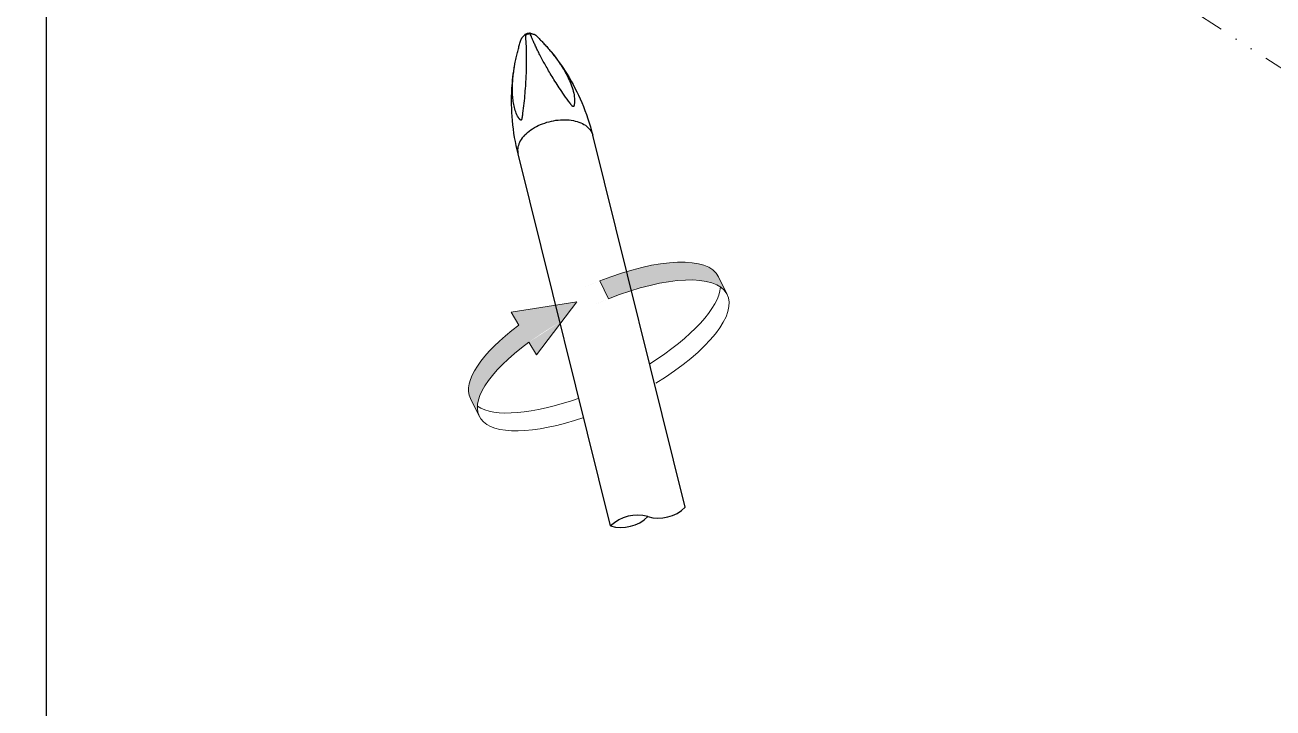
# Model space of a CAD drawing. Header units: millimetres. Extents: x 10368 to 13229, y -13270 to -11269.
# Drawn here: x 12560.3 to 12789, y -12599 to -12473.8 of the extents above; entities that cross this region are included whole.
import ezdxf

# ---------------------------------------------------------------- set-up
doc = ezdxf.new("R2010")
doc.units = ezdxf.units.MM
doc.linetypes.add('DIVIDE', pattern=[31.75, 12.7, -6.35, 0, -6.35, 0, -6.35])
doc.layers.add('hatch', color=56, linetype='Continuous', lineweight=9)
doc.layers.add('part', color=7, linetype='Continuous', lineweight=20)

# ---------------------------------------------------------------- blocks, each defined once
blk = doc.blocks.new('u59')
at = {"layer": 'part'}
h = blk.add_hatch(color=5, dxfattribs=at)
edge = h.paths.add_edge_path()
edge.add_ellipse((-100.4414498513561, 266.9748701722019), major_axis=(22.72739212773742, 11.15298414139887), ratio=0.3599436154490612, start_angle=296.8906818468813, end_angle=360)
edge.add_line((-77.7140577236114, 278.1278543136032), (-79.31983589760785, 281.4000861904915))
edge.add_ellipse((-102.0472280253362, 270.2471020490702), major_axis=(22.72739212773742, 11.15298414139887), ratio=0.3599436154490612, start_angle=348.4630409672899, end_angle=360.00000000010573, ccw=False)
edge.add_ellipse((-102.0472280253362, 270.2471020490702), major_axis=(22.72739212773742, 11.15298414139887), ratio=0.3599436154490612, start_angle=296.14794840518715, end_angle=348.4630409672899, ccw=False)
edge.add_line((-88.42787793123898, 267.8187448554854), (-89.82186513388115, 270.1560887559372))
edge.add_line((-89.82186513388478, 270.1560887559353), (-97.22989350350144, 260.4304064186708))
edge.add_line((-97.2298935034978, 260.4304064186726), (-85.15205078457984, 262.326058419294))
edge.add_line((-85.15205078458348, 262.326058419294), (-86.5817173494961, 264.7232270725217))
h = blk.add_hatch(color=5, dxfattribs=at)
edge = h.paths.add_edge_path()
edge.add_ellipse((-102.0472280253362, 270.2471020490702), major_axis=(22.72739212773742, 11.15298414139887), ratio=0.3599436154490612, start_angle=540.0000000001054, end_angle=617.5277835045085, ccw=False)
edge.add_line((-124.7746201530663, 259.0941179076508), (-123.1688419790971, 255.8218860308007))
edge.add_ellipse((-100.4414498513561, 266.9748701722019), major_axis=(22.72739212773742, 11.15298414139887), ratio=0.3599436154490612, start_angle=180, end_angle=257.5277835045084)
edge.add_line((-101.4300897443445, 256.5786779720984), (-103.0358679183209, 259.8509098489667))
at = {"color": 7, "linetype": 'Continuous'}
for p, q in [((-103.3998082570015, 301.5032306735975), (-86.43351298630841, 233.2991374581015)), ((-117.0735350411178, 298.0870878437963), (-100.1072397704065, 229.8829946282258)), ((-88.66261391266926, 211.1885021229409), (-88.67430918239734, 211.1872676462481))]:
    blk.add_line(p, q, dxfattribs=at)
at = {"color": 7}
for centre, start, end in [((-112.1758701083072, 293.0202261715185), 74.02721644999052, 134.0272164498911), ((-105.3390067162491, 294.7282975864218), 74.02721644999052, 134.0272164498911), ((-108.2974731898139, 306.5700923458753), 254.0272164499905, 314.0272164498911)]:
    blk.add_arc(centre, 7.047000000005561, start, end, dxfattribs=at)
at = {"color": 7, "linetype": 'Continuous'}
for centre, radius, start, end in [((-88.65389922238501, 213.0535974002396), 1.866456894753, 269.3758268389986, 272.9695927917751), ((-88.65947157517985, 213.133605524461), 1.946646780786, 273.0113869085797, 287.336107824479)]:
    blk.add_arc(centre, radius, start, end, dxfattribs=at)
for points, start_tangent, end_tangent in [([(-87.63339420233206, 229.8842474553021), (-86.83776198857049, 230.9411282631518), (-86.41596994175234, 232.0357810923342), (-86.39253108198864, 233.1045886993343), (-86.43379486776576, 233.2990664379504)], (0.6896984464107964, 0.7240967152380685), (-0.2443147791292281, 0.9696959774583657)), ([(-86.43351298630841, 233.2991374581034), (-85.40335289828909, 227.2161006185015), (-85.31270616870279, 221.3232256754345), (-85.8016231927013, 217.1378350933228)], (0.2423827749254202, -0.9701806998799032), (-0.1720784631909451, -0.9850832464852154)), ([(-92.45280693195855, 214.5613167316224), (-92.51012459827143, 214.6310212911012), (-95.41099627654512, 218.7010130292438), (-98.10697229055768, 223.9158248209314), (-100.1072397704102, 229.882994628224)], (-0.6361018899763665, 0.771605070984179), (-0.2423827749220868, 0.9701806998807313)), ([(-87.63339420233206, 229.8842474553021), (-88.75662733046738, 228.9265607399611), (-90.14218314646678, 228.1237253875261), (-91.70953818264206, 227.522399270787), (-93.3676034613145, 227.1575292777743), (-95.0200182553981, 227.0503203264707), (-96.57075022315075, 227.2070030112409), (-97.92967645937642, 227.618471503898), (-99.01782111092507, 228.2608127515559), (-99.7719451654757, 229.0966962152888), (-100.1069578889492, 229.8830656481368)], (-0.6896984464097952, -0.7240967152389911), (-0.2443147791129509, 0.9696959774625176)), ([(-87.21488587550084, 226.2911636850513), (-87.1985114925501, 226.4065788549779), (-87.18255537941695, 226.514639636458), (-87.16658203126826, 226.6164524872365), (-87.15004534229774, 226.7131944611465), (-87.13217698902554, 226.8060840615399), (-87.11199614471661, 226.8952662485972), (-87.08866199049771, 226.977674251506), (-87.06005706057294, 227.0510477183016), (-87.02244737636829, 227.1091085315784)], (0.1385799842827152, 0.9903512447392776), (0.6886342727202162, 0.7251088459232252)), ([(-87.02244737636829, 227.1091085315784), (-86.97380027859072, 227.1371287476104), (-86.925450166671, 227.1321242862978), (-86.87885467415435, 227.1077244981025), (-86.83468747262486, 227.0725349753156), (-86.79238667292339, 227.0309271452788), (-86.75002352745469, 226.9834755375232), (-86.70676316522622, 226.9304575013048), (-86.66191103708661, 226.8717177897597)], (0.6886342728201148, 0.7251088458273274), (0.5963983717184963, -0.8026885960394027)), ([(-86.66191103708661, 226.8717177897597), (-86.10666244378626, 225.86659021577), (-85.75534944822903, 224.785620814273), (-85.54256104725027, 223.6841009183299), (-85.42987640442334, 222.5733720671851), (-85.39569047016812, 221.4582878118563), (-85.42703731246183, 220.3296420817969), (-85.51918687506077, 219.1607375442218), (-85.67029407573682, 217.9537254171337), (-85.8016631530827, 217.1376768619339)], (0.5963983716970205, -0.8026885960552739), (-0.1720656082842445, -0.9850854919476444)), ([(-92.45278292841795, 214.5612874027393), (-93.01767358530378, 215.2665631625678), (-93.6380230909399, 216.0939191293619), (-94.27179100991452, 217.0114895080878), (-94.91309595516032, 218.0412233104398), (-95.54492805715745, 219.2065118184764), (-96.11877437577459, 220.4994063641752), (-96.55077354986679, 221.8395455885511), (-96.76969697572895, 223.13273348652), (-96.73225986526631, 224.2594553498639)], (-0.6361058197717306, 0.7716018312916167), (0.1629507278091384, 0.9866342079547145)), ([(-96.73225986526631, 224.2594553498639), (-96.71860219557675, 224.3356805193398), (-96.70358318205945, 224.4057734756789), (-96.6867297275221, 224.4696391412435), (-96.66738120389527, 224.5268306971157), (-96.64437948850355, 224.5767252815604), (-96.61564936303512, 224.6176975854287), (-96.5780264093246, 224.6450302140111), (-96.52543114596301, 224.6489067932562), (-96.46270066486431, 224.6199947361129), (-96.39876810188252, 224.568873534572), (-96.33484301746466, 224.5048482187303), (-96.27169230236723, 224.4335621831815), (-96.21131531174433, 224.3604610440598), (-96.15076809451239, 224.2838672953476), (-96.08859120702073, 224.2028911896159), (-96.02360733977366, 224.116604791765), (-95.95474508245206, 224.0240320964222)], (0.1629507278226439, 0.9866342079525993), (0.5952232577910175, -0.8035603732043067)), ([(-87.74670769951445, 211.4980185945824), (-87.78613847165434, 211.9048329685029), (-87.82377727941093, 212.3669366080248), (-87.85881573663755, 212.8900667844682), (-87.890008121567, 213.4809906427399), (-87.91574060948733, 214.1478913740684), (-87.93396582746027, 214.8996255758648), (-87.94218007698692, 215.7511963364122), (-87.93681522796214, 216.733863002195), (-87.91212595119396, 217.8859689364108), (-87.85912195381934, 219.2559522825723), (-87.76636529192729, 220.865636191993), (-87.62675711004522, 222.6489495014503), (-87.43920318160781, 224.5093554646191), (-87.21488587550084, 226.2911636850513)], (-0.1050081407151268, 0.9944713622742171), (0.1385799842783919, 0.9903512447396741)), ([(-95.95474508245206, 224.0240320964222), (-94.88606525748219, 222.5316142988631), (-93.97698053231034, 221.1871473708416), (-93.19250521764297, 219.9710214791885), (-92.50102580006751, 218.8527075278726), (-91.88396617715443, 217.8136644822698), (-91.32383683747867, 216.8318688550789), (-90.80204602892445, 215.8783052373765), (-90.31791449091361, 214.9529485292078), (-89.8972826966874, 214.1097163992017), (-89.54919453663206, 213.3772103133051), (-89.2616351408742, 212.7419776032111), (-89.02256849196237, 212.187264255801), (-88.82244037446253, 211.6984858968281), (-88.6539098312769, 211.2626891043947)], (0.5952232578040744, -0.803560373194898), (0.3502809268935575, -0.9366446883715112)), ([(-85.8016631530827, 217.1376768619339), (-85.86497720524676, 216.7866993895987), (-86.08213290015374, 215.7163285004171), (-86.3101457164721, 214.7413340208914), (-86.54267537353553, 213.8505520673862), (-86.77676562909437, 213.0312445043201), (-87.01296916646788, 212.2683518674239)], (-0.1720656082733927, -0.9850854919495887), (-0.3066306909400802, -0.9518285661680325)), ([(-89.68558888118969, 211.5750706099607), (-90.17829748959593, 212.0591970323258), (-90.69842423561022, 212.5912207426773), (-91.24537159437568, 213.1745531793822), (-91.81681918150025, 213.8124869819767), (-92.40936727291592, 214.5087350522117), (-92.45278292841795, 214.5612874027393)], (-0.7205193371837986, 0.6934348453490452), (-0.6361058197588453, 0.7716018313018748)), ([(-89.44012869548351, 211.4239253763772), (-89.57698219437407, 211.4929879254778), (-89.68558888118969, 211.5750706099607)], (-0.9216045282555623, 0.3881302532638862), (-0.7205193373705671, 0.6934348451546939)), ([(-88.77693658909811, 211.2194444995075), (-88.86076140690966, 211.2514647740172), (-88.96756628517869, 211.2841912269432), (-89.10603840026124, 211.3194625848373), (-89.26669716281867, 211.3627446710198), (-89.44012869548351, 211.4239253763772)], (-0.9278758619686468, 0.3728892392866072), (-0.9216045281313918, 0.3881302535593354)), ([(-88.67430560154935, 211.1870028804915), (-88.71024095525172, 211.1942492960115), (-88.77693658909811, 211.2194444995075)], (-0.9999085524534171, -0.01352356204173178), (-0.9278758620436849, 0.3728892390991539)), ([(-88.6539098312769, 211.2626891043947), (-88.64407674685026, 211.2099782855475), (-88.6626139126729, 211.1885021229355)], (0.3502809280472788, -0.9366446879404231), (-0.9685976427532207, -0.2486334781454566)), ([(-87.74670769951445, 211.4980185945824), (-88.18767038520855, 211.3344260213453), (-88.6539098312769, 211.2626891043947)], (-0.8958587496509749, -0.4443389479595319), (-0.9988284291831516, -0.04839182839564106)), ([(-88.0794165696334, 211.27538866955), (-87.70164497834594, 211.4391395402818)], (0.9547657555619997, 0.2973589615365814), (0.8682695688431035, 0.4960926887397544)), ([(-87.70993606155571, 211.4356280775282), (-87.73343598284373, 211.4468932678756), (-87.74670769951445, 211.4980185945824)], (-0.967238882719238, -0.2538679652023177), (-0.10500814125436, 0.9944713622174101)), ([(-87.53837788805504, 211.6269931739807), (-87.59658779933488, 211.5613052963708), (-87.64284651499293, 211.5025671516923), (-87.67922680437005, 211.4581698029178), (-87.70147171740064, 211.4389976948623)], (-0.689528747451045, -0.7242583147181793), (-0.8814601896183062, -0.4722583340916673)), ([(-87.15696122314148, 212.0161821824731), (-87.25743834738932, 211.9009995912566), (-87.35981886438276, 211.7990352280358), (-87.45492335558629, 211.7093032131488), (-87.53837788805504, 211.6269931739807)], (-0.6192825532692321, -0.785168210777806), (-0.6895287476746782, -0.7242583145054743)), ([(-87.01296916646788, 212.2683518674239), (-87.07082314179388, 212.1415665872883), (-87.15696122314148, 212.0161821824731)], (-0.3066306907742088, -0.9518285662216871), (-0.6192825532854329, -0.7851682107654463))]:
    blk.add_spline(points, degree=3, dxfattribs=dict(at, start_tangent=start_tangent, end_tangent=end_tangent))
at = {"layer": 'Defpoints', "color": 2}
for points in [[(-665.2747162692922, 940.7925280562631), (0, 940.7925280562631), (0, 0), (-665.2747162692922, 0)], [(0, 0), (665.2747162692849, 0), (665.2747162692849, 940.7925280562631), (0, 940.7925280562631)]]:
    blk.add_lwpolyline(points, close=True, dxfattribs=at)
at = {"layer": 'hatch', "color": 4, "linetype": 'DIVIDE', "ltscale": 0.5}
blk.add_line((-269.3516834672537, 245.2989574472103), (-155.1799034514097, 171.7625077319972), dxfattribs=at)
at = {"layer": 'part'}
for p, q in [((-124.7746201530699, 259.0941179076726), (-123.1688419790898, 255.8218860308061)), ((-103.0358679183246, 259.8509098489685), (-101.4300897443518, 256.5786779720966))]:
    blk.add_line(p, q, dxfattribs=at)
for points in [[(-79.31983589759147, 281.4000861904678), (-77.71405772361868, 278.1278543136032)], [(-86.58171734948883, 264.7232270725217), (-85.15205078458348, 262.326058419294), (-97.2298935034978, 260.4304064186726), (-89.82186513388478, 270.1560887559353), (-88.42787793123898, 267.8187448554818)]]:
    blk.add_lwpolyline(points, dxfattribs=at)
for centre, major_axis, ratio, start_param, end_param in [((-102.0472280253362, 270.2471020490702), (22.72739212773725, 11.15298414139904), 0.3599436154490598, -1.114428534482792, 1.241616152184168), ((-100.4414498513561, 266.9748701722019), (22.72739212773744, 11.1529841413988), 0.3599436154490632, 0.2013579207916447, 1.273301623355602), ((-100.4414498513561, 266.9748701722019), (22.72739212773728, 11.15298414139912), 0.3599436154490749, -1.10146539046054, -2.97539770599542e-14), ((-102.0472280253362, 270.2471020490702), (22.72739212773688, 11.15298414139902), 0.3599436154490659, 1.826990002971857, 4.494707737516806), ((-100.4414498513561, 266.9748701722019), (22.72739212773724, 11.1529841413993), 0.3599436154490661, 1.850285527403795, 2.940234732801297), ((-100.4414498513561, 266.9748701722019), (22.7273921277374, 11.15298414139889), 0.3599436154490622, 3.14159265358979, 4.494707737516814)]:
    blk.add_ellipse(centre, major_axis=major_axis, ratio=ratio, start_param=start_param, end_param=end_param, dxfattribs=at)

msp = doc.modelspace()

# ---------------------------------------------------------------- block references
at = {"rotation": 180}
msp.add_blockref('u59', (12564.1990194612, -12264.16054826123), dxfattribs=at)

doc.saveas('drawing.dxf')
